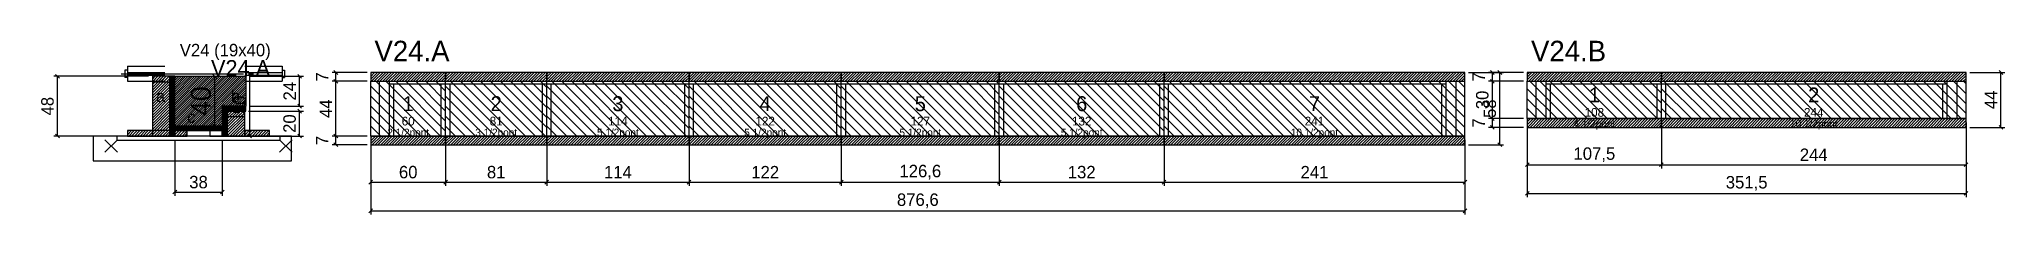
# Model space of a CAD drawing. Extents: x -69 to 1506, y -107 to 33.
import ezdxf
from ezdxf.enums import TextEntityAlignment as Align

# ---------------------------------------------------------------- set-up
doc = ezdxf.new("R2010")
doc.units = 0
for name, color, linetype in [('5', 5, 'Continuous'), ('barrote', 126, 'Continuous'), ('CONCRETO', 251, 'Continuous'), ('COTA', 241, 'Continuous'), ('Cota Seção (2x)', 241, 'Continuous'), ('detalhes', 7, 'Continuous'), ('Hachura', 251, 'Continuous'), ('Madeira', 126, 'Continuous'), ('NOMENCLATURA', 7, 'Continuous'), ('Painéis', 200, 'Continuous'), ('presilha', 224, 'Continuous'), ('Reaproveitamento', 30, 'Continuous'), ('SARR_2.2x7', 40, 'Continuous'), ('SARR_3.5x7', 81, 'Continuous'), ('SCO-___-LAJ', 224, 'Continuous'), ('TENSOR', 224, 'Continuous'), ('texto', 7, 'Continuous'), ('Texto Seção', 7, 'Continuous')]:
    doc.layers.add(name, color=color, linetype=linetype)
doc.dimstyles.new('PAINEL', dxfattribs={"dimtxt": 10, "dimasz": 3, "dimexe": 3, "dimexo": 3, "dimgap": 3, "dimtad": 1, "dimblk": 'OBLIQUE', "dimblk1": 'OBLIQUE', "dimcen": 2.5, "dimclrd": 4, "dimclre": 4, "dimclrt": 240, "dimazin": 3, "dimtfac": 1, "dimtmove": 0, "dimatfit": 3})
doc.dimstyles.new('SECAO2X', dxfattribs={"dimtxt": 16, "dimasz": 3, "dimexe": 3, "dimexo": 3, "dimgap": 3, "dimtad": 1, "dimblk": 'OBLIQUE', "dimblk1": 'OBLIQUE', "dimcen": 2.5, "dimclrd": 4, "dimclre": 4, "dimclrt": 240, "dimazin": 3, "dimtfac": 1, "dimtmove": 0, "dimatfit": 3})

# ---------------------------------------------------------------- blocks, each defined once
blk = doc.blocks.new('_OBLIQUE')
at = {"color": 0, "linetype": 'BYBLOCK'}
blk.add_line((-0.5, -0.5), (0.5, 0.5), dxfattribs=at)

msp = doc.modelspace()

# ---------------------------------------------------------------- hatches: boundary and pattern name
at = {"layer": 'COTA'}
h = msp.add_hatch(dxfattribs=at)
h.set_pattern_fill('ANSI31', scale=0.4)
h.paths.add_polyline_path([(40, -36), (40, 4), (97, 4), (97, -20), (78, -20), (78, -36)])
h = msp.add_hatch(dxfattribs=at)
h.set_pattern_fill('ANSI31', scale=0.5)
h.paths.add_polyline_path([(197, 0), (257, 0), (257, 7), (197, 7)])
h = msp.add_hatch(dxfattribs=at)
h.set_pattern_fill('ANSI31', scale=0.5)
h.paths.add_polyline_path([(257, 0), (338, 0), (338, 7), (257, 7)])
h = msp.add_hatch(dxfattribs=at)
h.set_pattern_fill('ANSI31', scale=0.5)
h.paths.add_polyline_path([(338, 0), (452, 0), (452, 7), (338, 7)])
h = msp.add_hatch(dxfattribs=at)
h.set_pattern_fill('ANSI31', scale=0.5)
h.paths.add_polyline_path([(452, 0), (574, 0), (574, 7), (452, 7)])
h = msp.add_hatch(dxfattribs=at)
h.set_pattern_fill('ANSI31', scale=0.5)
h.paths.add_polyline_path([(574, 0), (700.6, 0), (700.6, 7), (574, 7)])
h = msp.add_hatch(dxfattribs=at)
h.set_pattern_fill('ANSI31', scale=0.5)
h.paths.add_polyline_path([(700.6, 0), (832.6, 0), (832.6, 7), (700.6, 7)])
h = msp.add_hatch(dxfattribs=at)
h.set_pattern_fill('ANSI31', scale=0.5)
h.paths.add_polyline_path([(832.6, 0), (1073.6, 0), (1073.6, 7), (832.6, 7)])
h = msp.add_hatch(dxfattribs=at)
h.set_pattern_fill('ANSI31', scale=0.5)
h.paths.add_polyline_path([(1123.6, 0), (1231.1, 0), (1231.1, 7), (1123.6, 7)])
h = msp.add_hatch(dxfattribs=at)
h.set_pattern_fill('ANSI31', scale=0.5)
h.paths.add_polyline_path([(1231.1, 0), (1475.1, 0), (1475.1, 7), (1231.1, 7)])
h = msp.add_hatch(dxfattribs=at)
h.set_pattern_fill('ANSI31', scale=0.5)
h.paths.add_polyline_path([(1123.6, -37), (1231.1, -37), (1231.1, -30), (1123.6, -30)])
h = msp.add_hatch(dxfattribs=at)
h.set_pattern_fill('ANSI31', scale=0.5)
h.paths.add_polyline_path([(1231.1, -37), (1475.1, -37), (1475.1, -30), (1231.1, -30)])
h = msp.add_hatch(dxfattribs=at)
h.set_pattern_fill('ANSI31', scale=0.5)
h.paths.add_polyline_path([(197, -51), (257, -51), (257, -44), (197, -44)])
h = msp.add_hatch(dxfattribs=at)
h.set_pattern_fill('ANSI31', scale=0.5)
h.paths.add_polyline_path([(257, -51), (338, -51), (338, -44), (257, -44)])
h = msp.add_hatch(dxfattribs=at)
h.set_pattern_fill('ANSI31', scale=0.5)
h.paths.add_polyline_path([(338, -51), (452, -51), (452, -44), (338, -44)])
h = msp.add_hatch(dxfattribs=at)
h.set_pattern_fill('ANSI31', scale=0.5)
h.paths.add_polyline_path([(452, -51), (574, -51), (574, -44), (452, -44)])
h = msp.add_hatch(dxfattribs=at)
h.set_pattern_fill('ANSI31', scale=0.5)
h.paths.add_polyline_path([(574, -51), (700.6, -51), (700.6, -44), (574, -44)])
h = msp.add_hatch(dxfattribs=at)
h.set_pattern_fill('ANSI31', scale=0.5)
h.paths.add_polyline_path([(700.6, -51), (832.6, -51), (832.6, -44), (700.6, -44)])
h = msp.add_hatch(dxfattribs=at)
h.set_pattern_fill('ANSI31', scale=0.5)
h.paths.add_polyline_path([(832.6, -51), (1073.6, -51), (1073.6, -44), (832.6, -44)])
at = {"layer": 'Hachura'}
h = msp.add_hatch(dxfattribs=at)
h.set_pattern_fill('ANSI31', scale=0.5)
h.paths.add_polyline_path([(22, -44), (36, -44), (36, 4), (22, 4)])
h = msp.add_hatch(dxfattribs=at)
h.set_pattern_fill('ANSI31', scale=0.5)
h.paths.add_polyline_path([(22, -0.4), (36, -0.4), (36, 4), (22, 4)])
h = msp.add_hatch(dxfattribs=at)
h.set_pattern_fill('SOLID')
h.paths.add_polyline_path([(36, -44), (40, -44), (40, 4), (36, 4)])
h = msp.add_hatch(dxfattribs=at)
h.set_pattern_fill('SOLID')
h.paths.add_polyline_path([(78, -24), (97, -24), (97, -20), (78, -20)])
h = msp.add_hatch(dxfattribs=at)
h.set_pattern_fill('SOLID')
h.paths.add_polyline_path([(78, -44), (82, -44), (82, -24), (78, -24)])
h = msp.add_hatch(dxfattribs=at)
h.set_pattern_fill('ANSI31', scale=0.5)
h.paths.add_polyline_path([(82, -44), (96, -44), (96, -24), (82, -24)])
h = msp.add_hatch(dxfattribs=at)
h.set_pattern_fill('ANSI31', scale=0.5)
h.paths.add_polyline_path([(82, -28.4), (96, -28.4), (96, -24), (82, -24)])
h = msp.add_hatch(dxfattribs=at)
h.set_pattern_fill('ANSI31', scale=0.5)
h.paths.add_polyline_path([(2, -44), (22, -44), (22, -39.6), (2, -39.6)])
h = msp.add_hatch(dxfattribs=at)
h.set_pattern_fill('SOLID')
h.paths.add_polyline_path([(40, -39.6), (78, -39.6), (78, -36), (40, -36)])
h = msp.add_hatch(dxfattribs=at)
h.set_pattern_fill('ANSI31', scale=0.5)
h.paths.add_polyline_path([(40, -44), (50, -44), (50, -39.6), (40, -39.6)])
h = msp.add_hatch(dxfattribs=at)
h.set_pattern_fill('ANSI31', scale=0.5)
h.paths.add_polyline_path([(96, -44), (116, -44), (116, -39.6), (96, -39.6)])

# ---------------------------------------------------------------- linework, layer by layer
for p, q in [((0, 9), (0, 3)), ((2, 9), (0, 9)), ((2, 3), (0, 3)), ((2, 12), (32, 12)), ((2, 12), (2, 0)), ((2, 7), (32, 7)), ((2, 5), (32, 5)), ((2, 0), (32, 0)), ((96, 12), (126, 12)), ((96, 7), (126, 7)), ((96, 5), (126, 5)), ((96, 0), (126, 0)), ((126, 12), (126, 0)), ((126, 9), (128, 9)), ((126, 3), (128, 3)), ((128, 9), (128, 3))]:
    msp.add_line(p, q)
at = {"layer": 'barrote'}
msp.add_lwpolyline([(-25.5, -64), (133.5, -64), (133.5, -44), (-25.5, -44)], close=True, dxfattribs=at)
at = {"layer": 'CONCRETO'}
msp.add_lwpolyline([(40, -36), (40, 4), (97, 4), (97, -20), (78, -20), (78, -36)], close=True, dxfattribs=at)
at = {"layer": 'Madeira'}
for points in [[(22, -44), (36, -44), (36, 4), (22, 4)], [(22, -0.4), (36, -0.4), (36, 4), (22, 4)], [(82, -44), (96, -44), (96, -24), (82, -24)], [(82, -28.4), (96, -28.4), (96, -24), (82, -24)], [(2, -44), (22, -44), (22, -39.6), (2, -39.6)], [(22, -44), (36, -44), (36, -39.6), (22, -39.6)], [(40, -44), (50, -44), (50, -39.6), (40, -39.6)], [(68, -44), (78, -44), (78, -39.6), (68, -39.6)], [(96, -44), (116, -44), (116, -39.6), (96, -39.6)]]:
    msp.add_lwpolyline(points, close=True, dxfattribs=at)
at = {"layer": 'Painéis'}
for p, q in [((197, 0), (257, 0)), ((197, -44), (197, 0)), ((257, -44), (257, 0)), ((257, -44), (257, 0)), ((257, 0), (338, 0)), ((257, -44), (257, 0)), ((338, -44), (338, 0)), ((338, -44), (338, 0)), ((338, 0), (452, 0)), ((338, -44), (338, 0)), ((452, -44), (452, 0)), ((452, -44), (452, 0)), ((452, 0), (574, 0)), ((452, -44), (452, 0)), ((574, -44), (574, 0)), ((574, -44), (574, 0)), ((574, 0), (700.6, 0)), ((574, -44), (574, 0)), ((700.6, -44), (700.6, 0)), ((700.6, -44), (700.6, 0)), ((700.6, 0), (832.6, 0)), ((700.6, -44), (700.6, 0)), ((832.6, -44), (832.6, 0)), ((832.6, -44), (832.6, 0)), ((832.6, 0), (1073.6, 0)), ((832.6, -44), (832.6, 0)), ((1073.6, -44), (1073.6, 0)), ((1123.6, 0), (1231.1, 0)), ((1123.6, -30), (1123.6, 0)), ((1231.1, -30), (1231.1, 0)), ((1231.1, -30), (1231.1, 0)), ((1231.1, 0), (1475.1, 0)), ((1231.1, -30), (1231.1, 0)), ((1475.1, -30), (1475.1, 0)), ((1123.6, -30), (1231.1, -30)), ((1231.1, -30), (1475.1, -30)), ((197, -44), (257, -44)), ((257, -44), (338, -44)), ((338, -44), (452, -44)), ((452, -44), (574, -44)), ((574, -44), (700.6, -44)), ((700.6, -44), (832.6, -44)), ((832.6, -44), (1073.6, -44))]:
    msp.add_line(p, q, dxfattribs=at)
for points in [[(36, -44), (40, -44), (40, 4), (36, 4)], [(78, -24), (97, -24), (97, -20), (78, -20)], [(78, -44), (82, -44), (82, -24), (78, -24)], [(40, -39.6), (78, -39.6), (78, -36), (40, -36)]]:
    msp.add_lwpolyline(points, close=True, dxfattribs=at)
at = {"layer": 'presilha'}
for p, q in [((-16, -57), (-6, -47)), ((-16, -47), (-6, -57)), ((124, -57), (134, -47)), ((124, -47), (134, -57))]:
    msp.add_line(p, q, dxfattribs=at)
at = {"layer": 'Reaproveitamento', "color": 30}
for p, q in [((245, -44), (201, 0)), ((253, -44), (209, 0)), ((257, -40), (217, 0)), ((257, -32), (225, 0)), ((257, -24), (233, 0)), ((257, -16), (241, 0)), ((257, -8), (249, 0)), ((257, 0), (257, 0)), ((305, -44), (261, 0)), ((313, -44), (269, 0)), ((321, -44), (277, 0)), ((329, -44), (285, 0)), ((337, -44), (293, 0)), ((338, -37), (301, 0)), ((338, -29), (309, 0)), ((338, -21), (317, 0)), ((338, -13), (325, 0)), ((338, -5), (333, 0)), ((386, -44), (342, 0)), ((394, -44), (350, 0)), ((402, -44), (358, 0)), ((410, -44), (366, 0)), ((418, -44), (374, 0)), ((426, -44), (382, 0)), ((434, -44), (390, 0)), ((442, -44), (398, 0)), ((450, -44), (406, 0)), ((452, -38), (414, 0)), ((452, -30), (422, 0)), ((452, -22), (430, 0)), ((452, -14), (438, 0)), ((452, -6), (446, 0)), ((500, -44), (456, 0)), ((508, -44), (464, 0)), ((516, -44), (472, 0)), ((524, -44), (480, 0)), ((532, -44), (488, 0)), ((540, -44), (496, 0)), ((548, -44), (504, 0)), ((556, -44), (512, 0)), ((564, -44), (520, 0)), ((572, -44), (528, 0)), ((574, -38), (536, 0)), ((574, -30), (544, 0)), ((574, -22), (552, 0)), ((574, -14), (560, 0)), ((574, -6), (568, 0)), ((622, -44), (578, 0)), ((630, -44), (586, 0)), ((638, -44), (594, 0)), ((646, -44), (602, 0)), ((654, -44), (610, 0)), ((662, -44), (618, 0)), ((670, -44), (626, 0)), ((678, -44), (634, 0)), ((686, -44), (642, 0)), ((694, -44), (650, 0)), ((700.6, -42.6), (658, 0)), ((700.6, -34.6), (666, 0)), ((700.6, -26.6), (674, 0)), ((700.6, -18.6), (682, 0)), ((700.6, -10.6), (690, 0)), ((700.6, -2.6), (698, 0)), ((748.6, -44), (704.6, 0)), ((756.6, -44), (712.6, 0)), ((764.6, -44), (720.6, 0)), ((772.6, -44), (728.6, 0)), ((780.6, -44), (736.6, 0)), ((788.6, -44), (744.6, 0)), ((796.6, -44), (752.6, 0)), ((804.6, -44), (760.6, 0)), ((812.6, -44), (768.6, 0)), ((820.6, -44), (776.6, 0)), ((828.6, -44), (784.6, 0)), ((832.6, -40), (792.6, 0)), ((832.6, -32), (800.6, 0)), ((832.6, -24), (808.6, 0)), ((832.6, -16), (816.6, 0)), ((832.6, -8), (824.6, 0)), ((832.6, 0), (832.6, 0)), ((880.6, -44), (836.6, 0)), ((888.6, -44), (844.6, 0)), ((896.6, -44), (852.6, 0)), ((904.6, -44), (860.6, 0)), ((912.6, -44), (868.6, 0)), ((920.6, -44), (876.6, 0)), ((928.6, -44), (884.6, 0)), ((936.6, -44), (892.6, 0)), ((944.6, -44), (900.6, 0)), ((952.6, -44), (908.6, 0)), ((960.6, -44), (916.6, 0)), ((968.6, -44), (924.6, 0)), ((976.6, -44), (932.6, 0)), ((984.6, -44), (940.6, 0)), ((992.6, -44), (948.6, 0)), ((1000.6, -44), (956.6, 0)), ((1008.6, -44), (964.6, 0)), ((1016.6, -44), (972.6, 0)), ((1024.6, -44), (980.6, 0)), ((1032.6, -44), (988.6, 0)), ((1040.6, -44), (996.6, 0)), ((1048.6, -44), (1004.6, 0)), ((1056.6, -44), (1012.6, 0)), ((1064.6, -44), (1020.6, 0)), ((1072.6, -44), (1028.6, 0)), ((1073.6, -37), (1036.6, 0)), ((1073.6, -29), (1044.6, 0)), ((1073.6, -21), (1052.6, 0)), ((1073.6, -13), (1060.6, 0)), ((1073.6, -5), (1068.6, 0)), ((1155.6, -30), (1125.6, 0)), ((1163.6, -30), (1133.6, 0)), ((1171.6, -30), (1141.6, 0)), ((1179.6, -30), (1149.6, 0)), ((1187.6, -30), (1157.6, 0)), ((1195.6, -30), (1165.6, 0)), ((1203.6, -30), (1173.6, 0)), ((1211.6, -30), (1181.6, 0)), ((1219.6, -30), (1189.6, 0)), ((1227.6, -30), (1197.6, 0)), ((1231.1, -25.5), (1205.6, 0)), ((1231.1, -17.5), (1213.6, 0)), ((1231.1, -9.5), (1221.6, 0)), ((1231.1, -1.5), (1229.6, 0)), ((1263.1, -30), (1233.1, 0)), ((1271.1, -30), (1241.1, 0)), ((1279.1, -30), (1249.1, 0)), ((1287.1, -30), (1257.1, 0)), ((1295.1, -30), (1265.1, 0)), ((1303.1, -30), (1273.1, 0)), ((1311.1, -30), (1281.1, 0)), ((1319.1, -30), (1289.1, 0)), ((1327.1, -30), (1297.1, 0)), ((1335.1, -30), (1305.1, 0)), ((1343.1, -30), (1313.1, 0)), ((1351.1, -30), (1321.1, 0)), ((1359.1, -30), (1329.1, 0)), ((1367.1, -30), (1337.1, 0)), ((1375.1, -30), (1345.1, 0)), ((1383.1, -30), (1353.1, 0)), ((1391.1, -30), (1361.1, 0)), ((1399.1, -30), (1369.1, 0)), ((1407.1, -30), (1377.1, 0)), ((1415.1, -30), (1385.1, 0)), ((1423.1, -30), (1393.1, 0)), ((1431.1, -30), (1401.1, 0)), ((1439.1, -30), (1409.1, 0)), ((1447.1, -30), (1417.1, 0)), ((1455.1, -30), (1425.1, 0)), ((1463.1, -30), (1433.1, 0)), ((1471.1, -30), (1441.1, 0)), ((1475.1, -26), (1449.1, 0)), ((1475.1, -18), (1457.1, 0)), ((1475.1, -10), (1465.1, 0)), ((1475.1, -2), (1473.1, 0)), ((237, -44), (197, -4)), ((229, -44), (197, -12)), ((297, -44), (257, -4)), ((289, -44), (257, -12)), ((378, -44), (338, -4)), ((370, -44), (338, -12)), ((492, -44), (452, -4)), ((484, -44), (452, -12)), ((614, -44), (574, -4)), ((606, -44), (574, -12)), ((740.6, -44), (700.6, -4)), ((732.6, -44), (700.6, -12)), ((872.6, -44), (832.6, -4)), ((864.6, -44), (832.6, -12)), ((1147.6, -30), (1123.6, -6)), ((1139.6, -30), (1123.6, -14)), ((1255.1, -30), (1231.1, -6)), ((1247.1, -30), (1231.1, -14)), ((221, -44), (197, -20)), ((213, -44), (197, -28)), ((281, -44), (257, -20)), ((273, -44), (257, -28)), ((362, -44), (338, -20)), ((354, -44), (338, -28)), ((476, -44), (452, -20)), ((468, -44), (452, -28)), ((598, -44), (574, -20)), ((590, -44), (574, -28)), ((724.6, -44), (700.6, -20)), ((716.6, -44), (700.6, -28)), ((856.6, -44), (832.6, -20)), ((848.6, -44), (832.6, -28)), ((1131.6, -30), (1123.6, -22)), ((1123.6, -30), (1123.6, -30)), ((1239.1, -30), (1231.1, -22)), ((1231.1, -30), (1231.1, -30)), ((205, -44), (197, -36)), ((197, -44), (197, -44)), ((265, -44), (257, -36)), ((257, -44), (257, -44)), ((346, -44), (338, -36)), ((338, -44), (338, -44)), ((460, -44), (452, -36)), ((452, -44), (452, -44)), ((582, -44), (574, -36)), ((574, -44), (574, -44)), ((708.6, -44), (700.6, -36)), ((700.6, -44), (700.6, -44)), ((840.6, -44), (832.6, -36)), ((832.6, -44), (832.6, -44))]:
    msp.add_line(p, q, dxfattribs=at)
at = {"layer": 'SARR_2.2x7'}
for p, q in [((204, -44), (204, 0)), ((1066.6, -44), (1066.6, 0)), ((1130.6, -30), (1130.6, 0)), ((1468.1, -30), (1468.1, 0)), ((212, -2.2), (257, -2.2)), ((257, -2.2), (338, -2.2)), ((338, -2.2), (452, -2.2)), ((452, -2.2), (574, -2.2)), ((574, -2.2), (700.6, -2.2)), ((700.6, -2.2), (832.6, -2.2)), ((832.6, -2.2), (1058.6, -2.2)), ((1138.6, -2.2), (1231.1, -2.2)), ((1231.1, -2.2), (1460.1, -2.2))]:
    msp.add_line(p, q, dxfattribs=at)
at = {"layer": 'SARR_3.5x7'}
for p, q in [((212, -44), (212, 0)), ((257, -44), (257, 0)), ((257, -44), (257, 0)), ((338, -44), (338, 0)), ((338, -44), (338, 0)), ((452, -44), (452, 0)), ((452, -44), (452, 0)), ((574, -44), (574, 0)), ((574, -44), (574, 0)), ((700.6, -44), (700.6, 0)), ((700.6, -44), (700.6, 0)), ((832.6, -44), (832.6, 0)), ((832.6, -44), (832.6, 0)), ((1058.6, -44), (1058.6, 0)), ((1138.6, -30), (1138.6, 0)), ((1231.1, -30), (1231.1, 0)), ((1231.1, -30), (1231.1, 0)), ((1460.1, -30), (1460.1, 0)), ((215.5, -44), (215.5, -2.2)), ((253.5, -44), (253.5, -2.2)), ((260.5, -44), (260.5, -2.2)), ((334.5, -44), (334.5, -2.2)), ((341.5, -44), (341.5, -2.2)), ((448.5, -44), (448.5, -2.2)), ((455.5, -44), (455.5, -2.2)), ((570.5, -44), (570.5, -2.2)), ((577.5, -44), (577.5, -2.2)), ((697.1, -44), (697.1, -2.2)), ((704.1, -44), (704.1, -2.2)), ((829.1, -44), (829.1, -2.2)), ((836.1, -44), (836.1, -2.2)), ((1055.1, -44), (1055.1, -2.2)), ((1142.1, -30), (1142.1, -2.2)), ((1227.6, -30), (1227.6, -2.2)), ((1234.6, -30), (1234.6, -2.2)), ((1456.6, -30), (1456.6, -2.2)), ((1138.6, -30), (1142.1, -30)), ((1227.6, -30), (1231.1, -30)), ((1231.1, -30), (1234.6, -30)), ((1456.6, -30), (1460.1, -30)), ((212, -44), (215.5, -44)), ((253.5, -44), (257, -44)), ((257, -44), (260.5, -44)), ((334.5, -44), (338, -44)), ((338, -44), (341.5, -44)), ((448.5, -44), (452, -44)), ((452, -44), (455.5, -44)), ((570.5, -44), (574, -44)), ((574, -44), (577.5, -44)), ((697.1, -44), (700.6, -44)), ((700.6, -44), (704.1, -44)), ((829.1, -44), (832.6, -44)), ((832.6, -44), (836.1, -44)), ((1055.1, -44), (1058.6, -44))]:
    msp.add_line(p, q, dxfattribs=at)
at = {"layer": 'SCO-___-LAJ'}
for points in [[(197, 0), (257, 0), (257, 7), (197, 7)], [(257, 0), (338, 0), (338, 7), (257, 7)], [(338, 0), (452, 0), (452, 7), (338, 7)], [(452, 0), (574, 0), (574, 7), (452, 7)], [(574, 0), (700.6, 0), (700.6, 7), (574, 7)], [(700.6, 0), (832.6, 0), (832.6, 7), (700.6, 7)], [(832.6, 0), (1073.6, 0), (1073.6, 7), (832.6, 7)], [(1123.6, 0), (1231.1, 0), (1231.1, 7), (1123.6, 7)], [(1231.1, 0), (1475.1, 0), (1475.1, 7), (1231.1, 7)], [(1123.6, -37), (1231.1, -37), (1231.1, -30), (1123.6, -30)], [(1231.1, -37), (1475.1, -37), (1475.1, -30), (1231.1, -30)], [(-6.5, -47.2), (124.5, -47.2), (124.5, -44), (-6.5, -44)], [(197, -51), (257, -51), (257, -44), (197, -44)], [(257, -51), (338, -51), (338, -44), (257, -44)], [(338, -51), (452, -51), (452, -44), (338, -44)], [(452, -51), (574, -51), (574, -44), (452, -44)], [(574, -51), (700.6, -51), (700.6, -44), (574, -44)], [(700.6, -51), (832.6, -51), (832.6, -44), (700.6, -44)], [(832.6, -51), (1073.6, -51), (1073.6, -44), (832.6, -44)]]:
    msp.add_lwpolyline(points, close=True, dxfattribs=at)
at = {"layer": 'TENSOR'}
msp.add_line((-3, 6), (95, 6), dxfattribs=at)

# ---------------------------------------------------------------- texts
at = {"layer": '5'}
for s, height, p in [('1', 12, (227, -18)), ('2', 12, (297.5, -18)), ('3', 12, (395, -18)), ('4', 12, (513, -18)), ('5', 12, (637.3, -18)), ('6', 12, (766.6, -18)), ('7', 12, (953.1, -18)), ('1', 12, (1177.35, -11)), ('2', 12, (1353.1, -11)), ('60', 7, (227, -32)), ('81', 7, (297.5, -32)), ('114', 7, (395, -32)), ('122', 7, (513, -32)), ('127', 7, (637.3, -32)), ('132', 7, (766.6, -32)), ('241', 7, (953.1, -32)), ('108', 7, (1177.35, -25)), ('244', 7, (1353.1, -25))]:
    msp.add_text(s, height=height, dxfattribs=at).set_placement(p, align=Align.MIDDLE_CENTER)
at = {"layer": 'detalhes'}
for s, p in [('a', (25, -16.7)), ('b', (85, -16.7)), ('c', (50, -33.5))]:
    msp.add_text(s, height=9.6, dxfattribs=at).set_placement(p)
at = {"layer": 'NOMENCLATURA'}
for s, p in [('V24.A', (200, 16)), ('V24.B', (1126.6, 16))]:
    msp.add_text(s, height=16.5, dxfattribs=at).set_placement(p)
at = {"layer": 'texto', "char_height": 6, "attachment_point": 5}
for s, insert in [('4 1/2pont', (1177.35, -35)), ('10 1/2pont', (1353.1, -35)), ('2 1/2pont', (227, -42)), ('3 1/2pont', (297.5, -42)), ('5 1/2pont', (395, -42)), ('5 1/2pont', (513, -42)), ('5 1/2pont', (637.3, -42)), ('5 1/2pont', (766.6, -42)), ('10 1/2pont', (953.1, -42))]:
    msp.add_mtext(s, dxfattribs=dict(at, insert=insert))
at = {"layer": 'Texto Seção'}
for s, height, p in [('V24 (19x40)', 10, (44, 20)), ('V24.A', 13, (69, 4))]:
    msp.add_text(s, height=height, dxfattribs=at).set_placement(p)

# ---------------------------------------------------------------- dimensions: what is measured, and where the dimension line sits
at = {"layer": 'COTA'}
for base, p1, p2 in [((-54, -44), (2, -44), (22, 4)), ((100, -44), (96, -44), (96, 6)), ((140, -20), (97, -20), (97, 4)), ((169, 0), (197, 0), (197, 7)), ((169, -44), (197, -44), (197, 0)), ((1101.6, -51), (1073.6, -51), (1073.6, 7)), ((1095.6, 0), (1123.6, 0), (1123.6, 7)), ((1095.6, -30), (1123.6, -30), (1123.6, 0)), ((1503.1, -37), (1475.1, -37), (1475.1, 7)), ((140, -44), (96, -44), (96, -24)), ((1095.6, -37), (1123.6, -37), (1123.6, -30)), ((169, -51), (197, -51), (197, -44))]:
    msp.add_linear_dim(base=base, p1=p1, p2=p2, angle=90, dimstyle='PAINEL', dxfattribs=at).render()
for base, p1, p2 in [((1123.6, -67), (1123.6, -30), (1231.1, -30)), ((1123.6, -90), (1123.6, -30), (1475.1, -30)), ((1231.1, -67), (1231.1, -30), (1475.1, -30)), ((40, -89), (40, -44), (78, -44)), ((197, -81), (197, -44), (257, -44)), ((197, -104), (197, -44), (1073.6, -44)), ((257, -81), (257, -44), (338, -44)), ((338, -81), (338, -44), (452, -44)), ((452, -81), (452, -44), (574, -44)), ((574, -81), (574, -44), (700.6, -44)), ((700.6, -81), (700.6, -44), (832.6, -44)), ((832.6, -81), (832.6, -44), (1073.6, -44))]:
    msp.add_linear_dim(base=base, p1=p1, p2=p2, dimstyle='PAINEL', dxfattribs=at).render()
at = {"layer": 'Cota Seção (2x)'}
msp.add_linear_dim(base=(72, -36), p1=(40, -36), p2=(40, 4), angle=90, dimstyle='SECAO2X', dxfattribs=at).render()

doc.saveas('drawing.dxf')
